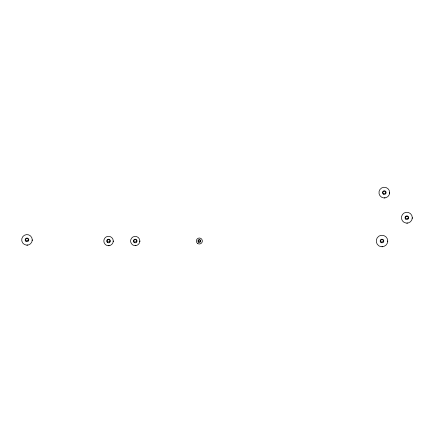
<?xml version="1.0" encoding="UTF-8"?>
<svg xmlns="http://www.w3.org/2000/svg" width="434" height="434" viewBox="0 0 434 434"><rect width="100%" height="100%" fill="white"/><g stroke="black" fill="none" stroke-linecap="round" stroke-linejoin="round"><path stroke-width="0.65" d="M32.219 240.561L32.262 239.866A5.279 5.279 0 0 0 24.342 235.293A5.279 5.279 0 0 0 24.342 244.445A5.279 5.279 0 0 0 32.262 239.866M113.225 241.629L113.269 241.011A4.731 4.731 0 0 0 106.173 236.915A4.731 4.731 0 0 0 106.173 245.107A4.731 4.731 0 0 0 113.269 241.011M139.84 241.619L139.878 241.011A4.649 4.649 0 0 0 132.902 236.986A4.649 4.649 0 0 0 132.902 245.036A4.649 4.649 0 0 0 139.878 241.011M389.629 193.293L389.672 192.593A5.36 5.36 0 0 0 381.632 187.955A5.36 5.36 0 0 0 381.632 197.237A5.36 5.36 0 0 0 389.672 192.593M387.698 241.76L387.746 241.011A5.756 5.756 0 0 0 379.115 236.025A5.756 5.756 0 0 0 379.115 245.997A5.756 5.756 0 0 0 387.746 241.011M412.251 218.411L412.3 217.7A5.441 5.441 0 0 0 404.141 212.991A5.441 5.441 0 0 0 404.141 222.414A5.441 5.441 0 0 0 412.3 217.7M384.312 197.953L385.012 197.909M26.979 245.15L27.673 245.107M406.859 223.141L407.569 223.092M108.538 245.742L109.156 245.698M135.229 245.66L135.837 245.622M381.991 246.767L382.739 246.718M200.258 241.391L198.436 241.391A0.987 0.987 0 0 1 199.347 240.024A0.987 0.987 0 0 1 200.258 241.391M28.042 240.686L25.921 240.686A1.34 1.34 0 0 1 26.078 238.879A1.34 1.34 0 0 1 27.884 238.879A1.34 1.34 0 0 1 28.042 240.686M109.634 241.852L107.442 241.852A1.378 1.378 0 0 1 107.605 239.997A1.378 1.378 0 0 1 109.471 239.997A1.378 1.378 0 0 1 109.634 241.852M136.319 241.852L134.133 241.852A1.378 1.378 0 0 1 134.296 239.997A1.378 1.378 0 0 1 136.157 239.997A1.378 1.378 0 0 1 136.319 241.852M385.408 193.434L383.217 193.434A1.378 1.378 0 0 1 383.379 191.578A1.378 1.378 0 0 1 385.246 191.578A1.378 1.378 0 0 1 385.408 193.434M383.086 241.852L380.895 241.852A1.378 1.378 0 0 1 381.057 239.997A1.378 1.378 0 0 1 382.924 239.997A1.378 1.378 0 0 1 383.086 241.852M407.955 218.541L405.79 218.568A1.378 1.378 0 0 1 405.931 216.685A1.378 1.378 0 0 1 407.792 216.685A1.378 1.378 0 0 1 407.955 218.541M197.524 243.387A2.995 2.995 0 0 0 202.315 241.402A2.995 2.995 0 0 0 198.197 238.244A2.995 2.995 0 0 0 197.524 243.387M198.636 242.237A1.421 1.421 0 0 0 200.763 241.011A1.421 1.421 0 0 0 198.636 239.785A1.421 1.421 0 0 0 198.636 242.237M26.073 241.44A1.812 1.812 0 0 0 28.796 239.866A1.812 1.812 0 0 0 26.073 238.299A1.812 1.812 0 0 0 26.073 241.44M405.757 219.137A1.812 1.812 0 0 0 408.66 217.939A1.812 1.812 0 0 0 406.17 216.029A1.812 1.812 0 0 0 405.757 219.137M383.406 194.166A1.812 1.812 0 0 0 386.124 192.593A1.812 1.812 0 0 0 383.406 191.025A1.812 1.812 0 0 0 383.406 194.166M134.122 242.449A1.812 1.812 0 0 0 137.025 241.25A1.812 1.812 0 0 0 134.535 239.335A1.812 1.812 0 0 0 134.122 242.449M107.632 242.579A1.812 1.812 0 0 0 110.35 241.011A1.812 1.812 0 0 0 107.632 239.443A1.812 1.812 0 0 0 107.632 242.579M381.085 242.579A1.812 1.812 0 0 0 383.802 241.011A1.812 1.812 0 0 0 381.085 239.443A1.812 1.812 0 0 0 381.085 242.579"/></g></svg>
